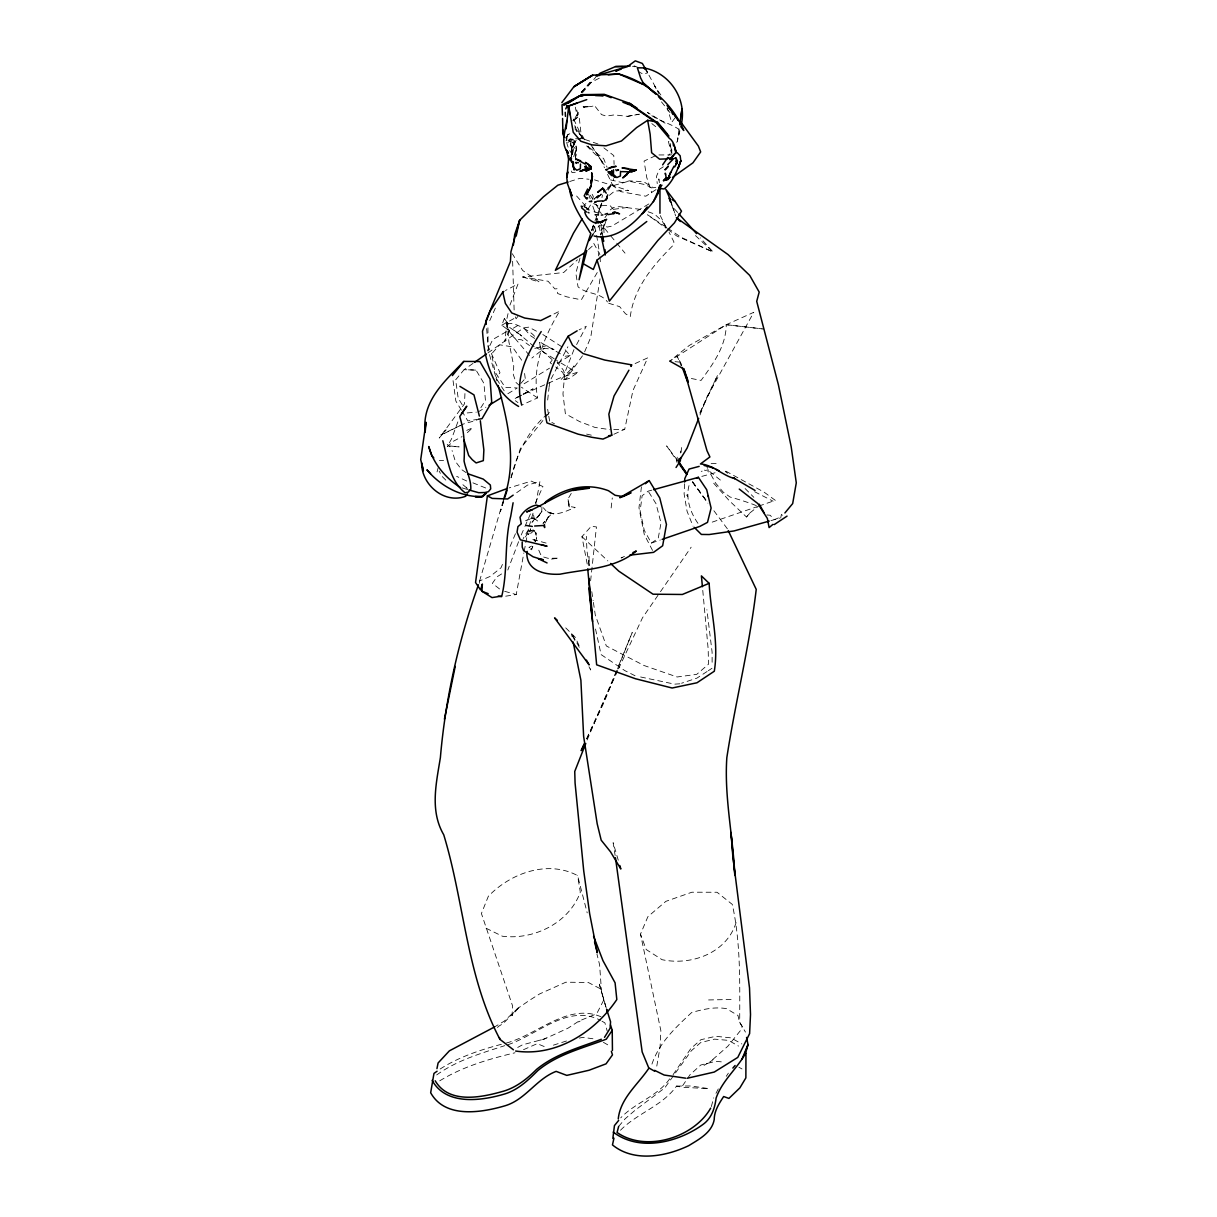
<?xml version="1.0" encoding="UTF-8"?>
<svg xmlns="http://www.w3.org/2000/svg" width="1217" height="1217" viewBox="0 0 1217 1217"><rect width="100%" height="100%" fill="white"/><g stroke="black" fill="none" stroke-linecap="round" stroke-linejoin="round"><path stroke-width="0.75" stroke-dasharray="5 3.75" d="M588.922 565.662L588.998 556.625L589.195 565.357L586.929 550.753L586.381 536.362M541.93 507.017L541.687 512.692L531.981 522.276L535.115 518.168L534.446 519.811L533.426 514.106M575.413 159.625L576.432 148.444L575.398 141.309L571.99 139.103L569.389 139.103L569.617 140.868L569.389 139.103L571.169 139.134L569.237 138.525L570.743 142.237L572.355 156.141M569.024 140.853L569.039 139.544L569.678 141.202L567.046 140.214L566.787 137.323L567.807 134.935L570.667 133.185L569.617 133.109C558.42 139.027 581.27 171.065 568.826 140.411L571.99 139.103L575.398 141.309L573.055 141.978L573.739 145.523L574.774 141.857L573.359 143.56M571.564 159.473L571.731 148.368L576.219 140.214M712.128 662.261L712.097 652.069L706.894 609.671M571.169 156.491L571.731 148.368L571.655 152.536L571.321 150.041L572.72 152.962L574.683 144.382L569.526 140.198M487.926 327.799L488.108 346.206L499.989 372.721L496.095 378.107L496.886 380.906M575.322 160.005L576.432 148.444L575.063 143.287M464.94 393.578L464.514 403.831L439.231 438.044L446.091 429.814L440.873 434.895L461.836 424.809M684.562 483.742L684.106 493.965L687.057 511.246L693.021 526.17M577.999 139.575L582.624 138.19L574.743 125.686M479.407 583.278L479.757 580.874L490.101 576.447L500.978 567.822L503.169 562.71M598.368 255.905L598.612 252.223L592.527 241.133M530.323 530.551L530.445 528.802L529.562 534.385L536.317 528.71M575.382 152.779L576.432 148.444L575.382 152.779L576.189 154.955M532.331 547.422L532.787 546.357L531.662 549.765L529.38 549.004L529.562 547.148L531.51 546.114M681.079 452.511L681.52 447.476L680.318 453.013M590.61 580.813L596.436 526.915L591.234 526.292L581.954 536.651L587.431 565.205M581.878 91.823L589.743 83.045L600.818 77.416M656.009 189.624L645.847 196.196L621.248 191.738L612.896 185.745L613.596 178.625M547.68 400.013L548.989 388.025M611.147 507.961L612.288 497.951M529.486 355.425L507.185 329.229L501.784 325.198L504.37 318.489L506.804 324.27L504.842 341.429L509.238 330.05L492.733 339.528L487.317 350.952M676.667 462.156L677.276 456.847M641.42 486.846L638.971 507.824L644.325 534.689L652.708 550.753M534.141 346.739L519.994 334.569L507.459 325.913C506.972 317.241 534.491 333.093 534.902 337.185M600.027 278.83L590.717 337.413L583.582 354.33M679.086 128.941L677.321 141.111L675.831 144.336M549.065 387.325L549.993 380.967L567.883 346.769M535.206 519.583L532.605 517.894L527.052 519.948M505.694 596.178L516.236 594.565L523.858 552.959M524.208 551.179L528.574 528.117M613.824 434.286L624.717 429.282L632.962 390.49L647.703 357.874L635.122 363.548M780.721 517.94L781.42 514.35L782.668 515.643M601.959 197.626L602.415 195.42L601.441 194.081C597.79 193.914 588.861 204.973 598.521 195.268L594.626 199.329M697.95 523.31C689.872 511.901 684.806 496.475 689.887 482.769M525.242 378.426L524.268 371.215M508.037 313.606L506.896 318.687L508.889 341.703L513.741 366.119L513.315 374.577L515.993 382.473L520.039 386.002M509.938 305.117L518.016 284.002L505.451 290.498M507.459 325.913L507.732 324.787M679.816 130.63L677.321 141.111L679.801 131.056M503.214 500.704L479.011 582.973M711.352 1106.572L713.649 1097.886M437.055 471.907L438.181 467.693M580.007 258.019L575.824 273.171L578.045 286.816C586.777 294.59 600.407 291.989 607.481 301.953M591.858 230.682L593.379 225.221L592.436 227.777M584.373 206.875L589.637 209.43L585.925 207.681M606.355 219.349L603.784 228.081L604.073 233.466M529.091 526.383L533.244 512.494M535.83 503.808L539.922 481.536L527.524 485.096L514.608 494.132M457.851 421.873L451.613 438.759L447.339 446.593L453.561 441.147L462.08 436.614M510.988 477.87C516.875 453.865 527.889 430.62 547.057 414.419M511.186 477.429L520.313 448.677L545.064 417.842M591.705 230.424L593.379 225.221M593.105 230.956L594.824 225.632M595.402 223.852L601.715 204.304M591.994 229.8L593.729 224.46M604.104 224.476L600.498 234.881L605.001 223.517M599.281 209.674L601.198 203.863M535.328 541.824L536.56 538.538L536.438 533.639L533.122 529.821L527.539 531.084L523.204 538.553M518.579 541.687L507.808 570.028M600.209 207.255L601.837 202.996M594.915 221.114L597.319 214.816M597.912 213.249L601.594 203.635M700.034 414.936L706.818 397.503L717.589 375.262L700.003 413.187M587.157 739.966L616.715 670.339M573.968 349.598L564.81 372.691L562.969 393.943L565.373 413.719L579.87 421.721L594.976 427.426L610.097 429.677M756.32 505.618C747.694 502.18 738.795 499.457 730.002 496.992L723.233 492.109L715.626 483.103L710.576 473.945L707.944 471.542L708.34 469.792L701.235 471.359M616.852 670.689L604.225 701.996L586.761 738.902M617.551 668.954L632.262 632.429L617.415 668.62M515.46 533.731L509.467 547.954M656.8 1066.092L660.07 1047L660.877 1030.708L640.492 934.139L647.885 916.69L665.882 901.341L691.925 892.213L717.056 892.259L732.299 904.414C740.818 943.023 739.753 982.986 739.708 1022.234L745.458 1032.107M521.226 534.978L524.192 528.208M524.923 526.52L530.855 512.966M495.349 308.144L488.595 323.159M699.805 413.095L706.818 397.503L753.764 312.313L726.275 324.696L689.324 345.415L669.776 361.114L726.275 324.696L762.146 328.849M586.594 738.719L617.719 670.567M535.389 503.077L542.949 486.587L531.327 481.111L509.132 487.895M517.712 1047.441L522.382 1044.871L544.486 1038.968L567.959 1028.213L579.064 1021.017L593.896 1014.932L597.38 1012.438L603.815 999.933L600.726 988.965L588.237 982.454L565.829 982.21L539.663 993.909L529.304 1000.435L517.636 1008.482L503.366 1023.421L498.453 1026.418L497.312 1027.756L497.859 1028.821L497.723 1027.3M618.525 668.863L642.5 617.78L659.416 593.227M651.947 1064.099C659.127 1042.741 675.907 1027.148 691.804 1012.422C703.304 1009.334 714.516 1006.596 726.473 1008.65L737.974 1015.495L739.571 1022.28L742.187 1026.509L741.549 1029.202L727.827 1046.255L709.876 1062.045L713.071 1059.672M545.17 523.097L548.7 515.825L545.292 522.945M736.102 922.562C726.64 953.048 691.423 965.872 662.078 959.696L646.242 949.564L640.492 934.139M715.992 1093.338L719.901 1085.762M566.97 139.194L566.088 140.898L568.415 134.296M576.599 344.594L586.275 326.262L579.094 329.868M592.831 198.995L593.303 196.454L591.447 192.925M572.34 147.546L576.599 140.122M571.245 493.417L567.822 499.289L569.434 508.402L567.913 498.985L569.632 506.47L575.185 507.443C566.392 510.851 556.99 516.404 547.361 512.372L543.375 507.793M579.9 134.478L579.049 133.125M608.257 190.095L612.045 183.737L606.629 188.878M587.872 209.339L590.762 204.562M597.243 272.532L581.33 299.838L566.757 296.842L557.584 293.48L557.249 288.703L554.876 288.931L548.106 281.249L522.702 276.989L563.669 272.517L577.482 259.769M480.852 407.68L485.446 400.484L483.955 383.431L476.03 370.074L464.073 369.679L455.63 379.856L458.2 398.248L462.719 405.596M531.753 548.532L530.201 549.232M573.755 156.75L575.945 149.235L572.933 146.223L571.169 146.086L570.803 142.845L570.256 145.173L572.036 146.466L571.169 146.086L572.37 154.787M726.26 1076.3L728.375 1073.151M620.487 1130.243C637.373 1113.083 662.276 1106.07 676.546 1086.081L681.596 1087.237L690.1 1074.641L700.809 1064.997L715.915 1061.3L724.343 1062.167M604.986 217.615L608.12 213.005M673.077 1074.687L690.86 1048.491L700.886 1039.714L715.763 1036.291L730.93 1037.842L741.853 1043.958M660.481 591.69L691.15 547.194M592.938 234.333L599.509 225.221M531.236 530.871L532.514 530.764L529.501 530.992L525.364 536.94M517.833 316.435L516.099 318.793L515.171 316.344M675.146 117.714L671.693 122.354L667.251 107.781M582.471 355.805L565.57 379.506L560.581 380.023L574.059 365.952L567.107 375.642L565.084 374.866L563.334 370.105L557.051 362.027M713.71 483.24L729.302 500.719L746.493 516.997L749.307 513.391L758.191 506.378M582.335 92.827L595.919 76.99M518.32 1008.026L512.022 1015.693L512.6 1005.987L481.415 913.511L488.336 896.305C510.547 873.167 547.68 859.582 577.588 875.601L587.202 912.872M544.638 521.606L543.01 523.416L551.62 513.741M546.235 416.366L549.765 411.954M669.669 1078.855C657.408 1096.441 635.304 1102.572 620.731 1117.845M506.804 324.27L506.622 322.566L508.174 323.585M618.662 1126.41L625.203 1118.727L635.274 1110.117L664.756 1087.922L691.347 1050.758L700.749 1042.528L714.516 1039.135L728.481 1040.383L738.506 1046.072M746.493 516.997L749.52 513.513M520.785 383.492L525.333 378.335M534.795 348.366L546.661 345.719L554.07 349.538L544.41 348.29L531.905 358.026M581.254 92.492L591.736 80.839L581.27 92.203M663.311 166.79L659.386 169.391L656.511 176.313L657.241 183.645M671.875 154.011L671.708 149.737L671.875 150.999M668.665 155.244L670.126 153.768M583.719 205.597L585.909 203.467M597.151 197.854L605.275 190.156M518.077 1008.072L504.188 1021.169L494.528 1026.965M588.526 249.576L594.048 244.48M467.358 432.643L472.683 427.745L466.035 430.696L466.932 430.559M529.562 547.148L528.954 547.696L529.775 547.559M597.091 198.249L605.138 191.145M606.492 189.958L610.508 186.414L628.839 181.15L645.801 184.786L655.081 189.715M609.428 195.329L614.691 190.993L628.748 190.597L594.489 179.857M543.086 1039.531L546.311 1037.949M610.219 209.933L613.414 207.529L619.316 206.647L641.77 209.567M651.78 490.162L648.174 491.151L642.135 495.699L640.127 510.912L644.265 530.308L651.369 543.071L660.344 539.983M572.781 120.62L578.805 116.284L573.45 120.879L578.699 111.462L577.117 116.132L575.322 107.157M440.158 1069.013C459.676 1056.447 482.358 1049.206 504.736 1043.425M473.017 363.396L464.073 369.679L476.03 370.12M487.926 352.945L523.706 327.845L528.787 327.145L536.575 331.237M439.733 1080.833C462.627 1066.685 488.96 1059.018 514.989 1052.781M651.369 543.071L658.199 538.386L660.998 523.021L656.054 503.762L648.174 491.151M436.69 1074.946C456.877 1060.311 481.339 1053.253 504.796 1045.646M708.324 670.689L711.975 668.285M707.107 671.495L696.915 678.128L681.581 683.224M501.602 573.937L496.932 576.873L492.383 583.323L501.313 590.351M704.08 1065.362L707.336 1063.415L706.575 1063.825M542.873 349.233L544.41 348.29M478.083 412L485.918 407.193M507.839 393.745L517.24 387.98L505.192 387.31L495.106 372.128L491.562 353.98L499.578 344.776L512.372 346.875L522.489 361.373M524.101 383.781L549.491 368.203M557.416 363.351L570.119 355.562L564.658 349.203M578.607 1021.976L580.113 1021.109M648.844 203.954L611.71 226.149L606.979 227.107L605.336 224.278M527.037 533.837L526.626 534.309M501.784 325.198L516.236 317.318M517.621 325.624L512.205 328.864L521.348 335.618M525.531 520.77L533.32 517.757L538.523 521.652M521.195 395.449L515.171 398.446L521.682 394.962M523.31 394.095L533.076 388.862L519.872 396.088M553.963 313.986L559.698 311.111C543.786 337.2 531.905 366.849 537.579 397.898L521.713 405.063M515.171 398.446L518.305 396.879M524.208 393.958L560.124 377.924L578.653 371.854L569.647 378.259L565.57 379.506L562.726 372.341L555.728 366.986M444.235 433.495L463.434 424.018L476.973 420.124M541.413 1039.835L539.481 1040.261M655.507 155.73L644.082 161.07L646.714 177.378L651.734 192.788M624.458 556.412L621.081 557.949L624.549 556.838M778.454 517.91L774.408 519.644L770.102 515.232L766.832 514.958M508.767 329.777L507.185 329.229L508.767 329.777L513.65 337.261L516.936 339.315L521.758 339.847L529.532 345.567M523.523 1049.693L537.245 1043.654L545.064 1046.894M507.991 1044.688C537.61 1034.83 568.065 1003.31 600.544 1020.363M758.784 506.12L775.29 500.339L764.17 492.2L724.161 470.264M647.535 72.807L646.927 71.514L647.535 72.807L643.443 74.343L638.788 71.788M575.261 172.266L572.02 172.677L570.514 168.387M553.385 1045.16L568.75 1040.261M712.234 522.123L756.989 506.728M687.407 494.847L686.647 495.106L687.833 496.566M506.47 1042.999C538.142 1034.572 568.917 1001.195 603.145 1017.747M569.739 181.5L579.916 178.321L589.013 179.279M770.954 520.617L779.823 518.123M701.829 476.395L715.566 472.622M587.628 106.685L583.126 106.7M579.353 1038.086L582.882 1037.356L595.204 1039.075M639.67 114.185L627.455 116.36L614.387 114.885L606.294 116.102L601.517 114.611L595.083 106.32L589.393 106.457M627.455 116.36L638.332 114.2M534.187 518.518L532.148 518.138M569.48 139.559L572.036 139.286L569.48 139.559L569.617 140.868M478.494 419.226L467.845 420.899L462.293 411.711M570.119 355.562L565.068 356.262L561.935 354.634M613.703 209.309L628.565 207.316M551.499 559.09L558.725 558.147L547.985 558.284L543.101 556.869L540.607 554.465L537.549 547.27M583.734 107.279L592.907 106.122M467.222 412.928L476.273 412.152M679.862 683.787L674.644 684.152L637.48 676.317M439.367 460.65L443.597 460.361M613.748 429.586L624.717 429.282M708.598 999.948L733.897 999.446M711.139 463.662L716.722 463.586M676.546 1086.081L690.815 1085.975L708.887 1088.652L681.596 1087.237M658.929 154.955L671.495 154.909M580.6 138.768L574.926 138.738L567.715 142.526L565.662 137.156M454.413 446.563L459.113 446.867L447.719 445.772L450.107 446.776L445.726 443.155M675.055 361.662L680.349 362.194L681.642 365.709M632.536 66.479L635.061 66.752M763.896 329.092L726.275 324.696C725.925 346.373 713.268 363.624 701.068 380.419L688.67 377.985M610.462 179.873L622.298 182.626L629.402 180.846L643.671 181.729L653.407 187.768L655.826 187.312M546.098 543.071L531.738 539.161L535.632 541.535L534.278 539.359M608.713 303.246L619.666 306.654L625.508 313.788L630.284 316.572C634.011 287.775 653.027 265.473 672.834 245.606L673.959 242.016L669.046 232.219M586.624 434.104L591.31 435.169M583.293 106.883L584.266 107.4M504.629 591.295L516.236 594.565M472.911 482.845L485.902 488.078M522.702 276.989L539.177 281.964L522.671 270.463L512.296 253.729M466.72 481.004L456.649 476.364M461.867 487.819L467.191 489.432M552.092 360.323L550.114 362.696L554.328 365.921M585.97 209.065L588.998 210.069M597.973 143.971L582.913 138.784L574.789 126.964M648.144 211.788L654.503 214.025L662.291 221.266L666.475 228.035M665.06 123.176L647.398 112.39C656.724 120.407 669.031 122.704 678.797 129.23M597.638 212.914L594.033 211.636L597.106 212.777M634.087 65.84L637.936 67.407M520.404 334.842L521.834 336.151M704.4 470.081L705.282 470.477M554.191 358.787L536.743 347.712M486.07 928.221L502.378 936.223C534.02 940.148 569.069 922.973 580.326 892.183L577.588 875.601M580.981 137.338L582.182 137.947M635.061 675.754L624.777 670.582L601.107 654.594L594.748 625.508M551.849 422.451L554.496 423.79M754.631 491.729L773.099 501.191M542.812 334.508L562.087 346.951M560.383 353.812L540.531 342.357M593.592 203.558L598.003 205.932L609.732 205.232L613.307 209.233M738.886 1067.218L742.005 1068.967M601.989 1021.2L604.895 1022.873L607.222 1031.103M572.842 370.105L556.58 360.399M603.389 1042.3L609.626 1045.935M537.579 397.898L521.393 387.189M566.787 137.323L567.198 136.532M666.11 227.168L647.566 214.785L666.018 228.188M667.661 228.203L681.581 237.498L712.995 251.98L700.353 237.863M534.643 338.417L530.232 335.481L523.706 327.845M466.172 472.652L461.532 469.534L455.341 461.365L452.07 450.564M745.108 488.549L753.84 497.327M462.901 484.716L467.358 488.489M515.369 400.712L517.955 402.584M667.555 229.298L676.774 236.007L712.995 251.98L695.348 235.474M587.994 209.735L587.126 208.426M725.256 471.481L727.614 473.246M603.86 147.85L613.794 155.593L614.083 164.432M651.81 123.586L655.978 126.872M720.373 480.076L708.826 470.781L706.879 466.811M589.104 147.363L603.662 158.621L607.1 167.307M552.062 359.547L540.744 349.72L539.572 342.327L540.5 349.538M565.722 627.881L575.124 637.16L580.57 648.646M581.954 536.651L607.846 560.915M445.818 480.122L441.908 476.243L439.139 471.04M576.599 196.013L589.195 210.009M677.61 212.458L672.56 206.814L670.537 201.581L675.694 215.926M586.655 145.934L600.635 159.518L604.332 165.04L592.496 147.257M574.911 128.835L577.132 131.527L575.139 129.108M599.068 221.783L609.687 234.607M610.858 236.037L615.589 241.742M616.76 243.172L625.021 253.151M661.47 101.878L670.628 113.409M692.503 482.008L707.153 501.678M713.907 510.76L727.431 528.908M692.351 481.993L707.914 503.138M677.489 460.437L666.627 445.894L677.002 460.878M692.716 481.78L706.864 501.587M660.861 95.017L654.624 86.072L658.884 93.329L646.912 71.468M504.37 318.489L507.808 323.494M590.519 144.306L600.635 159.518L604.499 167.763M504.173 390.824L496.095 378.107M590.245 195.176L595.128 202.843M596.102 204.365L601.32 213.751M582.532 138.16L583.354 139.042M461.365 410.175L455.827 400.971L452.861 379.217M666.429 227.853L659.462 213.994M584.692 139.803L580.981 133.185L579.398 118.794L575.793 106.868M579.307 647.292L571.29 632.87L572.02 636.521M572.522 636.08L575.976 642.546M588.982 666.749L590.717 669.974L589.15 666.703M681.763 364.933L677.169 356.079L681.185 365.861M582.563 138.099L582.913 138.784L573.557 118.855M573.648 143.256L574.105 144.199M607.572 174.35L612.896 185.745M671.556 149.889L668.939 141.522M466.507 487.211L467.602 489.69M588.526 194.035L590.351 199.238M592.785 206.175L596.421 216.565M670.4 199.71L675.146 214.116M606.233 1007.95L603.221 997.834L605.762 1006.444M573.405 119.19L573.968 121.152M618.266 860.221L613.14 842.696L615.178 855.84M605.731 1006.2L598.916 982.56L601.594 992.57L599.601 964.777L596.923 953.976M495.593 376.312L488.534 351.226L486.572 327.997M668.407 141.537L671.267 152.505M594.733 226.727L596.254 233.679M596.634 235.429L599.844 254.916M597.41 218.543L598.597 224.004M598.977 225.83L600.939 234.942M584.251 206.069L584.495 207.179M507.063 323.95L508.021 328.879M548.745 416.168L549.734 421.417M602.415 234.288L600.939 225.343L602.172 234.607M547.665 409.308L548.471 414.449M591.781 591.645L593.135 600.62M593.394 602.415L595.28 614.996L606.325 645.953L643.991 665.486L677.124 676.987L696.717 674.355L708.507 664.223L708.172 649.102L702.589 588.496M659.401 182.596L658.838 178.914L659.158 182.291M670.263 143.545L670.719 146.679M536.134 535.45L535.723 532.544L536.56 538.538M599.981 256.741L600.392 262.233M512.631 261.259L514.243 313.88M571.899 148.915L572.72 152.962L571.899 148.915M596.771 218.391L596.269 219.227L596.771 218.391M503.701 500.932L500.339 511.581L503.762 500.796M541.884 511.246L537.184 517.94L541.884 511.246M529.015 533.746L528.087 534.385L529.015 533.746M553.765 513.893L546.327 511.459L553.765 513.893M588.039 146.146L588.663 146.907L588.039 146.146"/><path stroke-width="1.5" d="M685.643 1078.186L664.163 1075.037L654.609 1070.351M659.949 213.279L659.949 186.292M573.207 164.538L573.237 161.998C572.02 163.626 576.204 177.53 572.933 164.417M660.299 188.087L660.375 184.832L660.74 188.635L664.117 188.939C672.742 182.215 677.063 170.897 680.805 160.75L680.151 155.776L677.093 152.581M684.639 482.038L684.791 478.631L689.05 469.077L699.167 466.385M681.185 124.925C687.377 99.231 669.746 72.488 643.823 67.909L637.373 67.787L640.629 77.949L643.184 82.908L655.857 94.211M566.103 128.865L568.704 106.001L586.761 99.627M612.851 1138.488L614.448 1125.588L618.647 1120.431M513.102 502.758L510.729 516.267C504.081 542.493 508.082 569.678 501.8 596.087L492.003 597.593L481.917 591.249L482.373 584.023L480.548 589.971L475.543 582.517L487.393 495.867L507.428 488.413M679.679 124.682L681.992 108.967L680.927 116.345M680.622 457.546L680.318 460.893L676.043 467.48M478.433 584.784C458.596 640.507 445.407 698.604 440.387 757.552C436.264 783.307 429.707 810.705 443.733 834.771C464.316 902.375 466.491 976.064 499.974 1039.364L513.422 1049.784M437.07 1071.219L433.967 1073.424L430.666 1092.744C445.103 1118.834 481.582 1112.703 505.405 1105.675C525.774 1099.392 536.362 1078.931 556.139 1071.371L566.787 1075.387L589.058 1070.245L606.051 1063.841L612.486 1054.88L611.345 1051.305M565.236 112.314L565.464 116.345M513.391 244.997L514.7 234.516L519.659 220.262L543.36 196.895L557.858 185.197L568.035 182.033M570.438 158.529L570.94 160.857L570.484 158.21L571.549 158.286M618.266 1118.925C620.274 1098.358 637.982 1084.469 648.859 1068.252M567.746 172.023L566.985 177.317L568.871 155.806M631.167 365.176L630.969 366.439L631.836 364.902L604.758 360.049L583.08 353.584L572.522 345.278L568.172 336.242L577.162 330.826M527.22 551.377L526.809 553.978C527.493 571.625 545.84 574.956 560.018 574.196C585.757 569.039 615.543 568.795 636.278 551.012L632.901 552.564M586.792 250.504L579.094 279.712L584.449 252.908L590.838 233.345M591.188 183.569L592.42 176.282L590.99 186.186L588.83 190.658L590.99 186.186L590.062 187.296M550.586 315.69L540.667 320.573L524.694 318.033L511.748 312.936L505.374 303.444L502.788 292.05L503.823 291.441M567.639 172.069L566.711 177.408L567.609 184.117L572.036 195.967L569.526 188.878C571.899 205.673 582.076 218.68 590.199 232.812M676.758 163.474L675.952 164.052L677.397 160.887L675.998 157.951L673.944 158.484M566.803 120.468C565.509 130.827 559.972 143.986 568.248 152.886L566.361 150.056L568.963 160.157M436.949 1068.632L438.09 1062.989L449.377 1050.849L494.528 1026.965M444.403 719.201L455.219 666.429M679.132 458.566L678.325 462.262L687.118 448.054L698.664 418.42M516.175 236.113L519.659 220.262L510.942 251.736L510.425 261.549L485.963 320.725L486.268 324.361M613.946 1138.184L612.47 1144.908C633.814 1162.463 665.593 1156.713 688.807 1145.608C699.06 1139.264 711.869 1132.616 714.212 1119.61C714.242 1110.938 719.064 1103.53 723.659 1096.532L728.937 1098.419L739.875 1087.876L745.869 1077.882L745.96 1052.629C737.289 1068.602 722.244 1080.407 716.113 1098.069C714.805 1108.398 711.565 1118.453 702.65 1124.691C677.732 1142.641 639.381 1151.997 613.216 1132.084M666.308 177.925L663.493 180.633L667.981 179.431L669.837 177.15L666.003 179.949L667.89 179.082L670.658 172.434L667.814 179.021L663.493 180.633L666.308 177.925L665.273 173.21L665.593 174.381M607.663 194.857L606.279 199.588L602.887 201.368M594.763 202.448L596.178 201.961L594.9 201.87M659.629 185.638C658.534 197.2 650.365 206.099 642.348 213.736L647.246 207.012C636.08 222.939 614.935 241.164 594.109 236.007M618.662 1126.41L617.065 1132.495C646.06 1152.742 694.025 1137.499 710.682 1108.109M503.686 498.894C517.423 461.882 507.869 422.223 498.103 385.515M674.796 153.57L669.898 159.701L675.846 152.581L674.918 147.516L675.846 152.581M573.481 162.53L573.344 167.185L576.782 170.289L580.342 168.737L580.479 164.082M613.535 169.787L613.398 174.442L616.821 177.545L620.396 175.993L620.533 171.338M589.287 201.535L591.234 201.201M667.981 179.431L668.833 176.541M746.219 1050.91L748.014 1044.551L746.553 1037.447M659.431 188.285L653.407 201.703M660.512 184.862L657.667 193.975L659.644 187.342L657.804 190.476M504.812 497.388L507.063 490.284M588.906 168.707L589.545 169.193C575.504 171.201 590.488 167.824 590.062 168.509L587.826 168.57L584.662 166.531L588.617 168.95L579.855 171.278L584.099 169.954M744.956 1053.45L748.014 1044.551L741.883 1059.444M607.922 171.78L612.06 175.735L608.667 171.871C610.128 174.305 615.665 176.891 610.462 172.221C607.131 169.254 619.849 182.641 612.805 175.157M587.674 192.362L586.716 194.918L588.632 190.552M585.773 743.465L574.743 771.441L575.078 783.079L583.719 870.794L589.652 913.693L597.273 952.698L594.52 941.836M646.79 221.509L597.06 260.088L593.303 269.474L582.73 263.435M667.403 158.666L667.905 157.465L666.703 158.788L670.384 157.936M570.514 159.777L571.579 160.157M675.861 161.557L676.424 160.279L676.941 163.2L677.397 160.887L675.952 164.052M544.973 503.23L545.657 501.754C564.049 488.2 586.107 482.267 608.485 490.725L615.148 495.304L623.058 496.566L631.045 492.748L619.742 497.707L649.193 480.609L659.751 497.92L666.46 524.451L662.657 545.764L653.544 552.366L629.767 555.18M670.582 172.799L673.975 166.212M565.722 108.921L567.274 105.742L569.282 110.184L568.902 107.4M628.93 370.196L614.007 396.057L608.85 414.16L611.801 435.184L602.993 439.078L591.538 437.238L578.09 434.15L546.965 422.907C539.572 392.011 552.092 362.103 568.172 336.242M541.2 331.587C527.417 353.584 514.167 378.228 521.713 405.063M589.241 240.586L592.938 234.333M582.091 218.893L573.435 233.223L555.363 270.311L584.449 252.908M674.659 166.912L676.667 163.61M604.514 1037.34L610.097 1028.289L610.569 1021.793L606.781 1009.684M617.597 169.604L618.616 170.045L616.41 170.623L615.817 169.65M502.788 292.05L490.101 311.05L482.51 331.161C484.26 359.73 492.17 390.976 518.594 406.432M587.644 188.97L584.221 195.846L586.929 199.132M610.508 1024.973L612.227 1030.343L606.294 1039.151C582.852 1048.233 557.751 1054.074 537.914 1070.519C528.406 1079.951 518.625 1089.428 505.587 1093.703C482.023 1100.853 446.274 1106.07 432.126 1080.346M662.657 164.843L666.368 159.427M461.532 413.704L466.78 406.204L459.737 416.579C464.346 431.335 464.848 445.726 464.057 460.969C465.928 470.523 471.207 479.209 470.812 489.173L468.302 492.109L465.153 492.809C449.271 480.639 447.81 458.596 442.805 440.752M667.814 164.614L673.214 159.077M629.524 171.171L626.694 174.077L630.36 170.699L622.708 177.91L627.348 174.411M580.935 170.76L585.134 169.65L586.822 167.414L585.97 165.695M467.48 493.859L465.639 496.277C444.418 504.31 421.401 484.853 421.66 462.916L423.379 470.766L420.717 459.63L426.026 422.314L425.144 432.233C421.66 401.093 444.342 381.666 463.86 361.403L479.894 361.54L490.071 379.095L491.698 402.112L482.038 418.663L478.494 419.226M561.843 102.608L573.907 86.711L590.61 76.184L592.725 75.15L618.814 73.994C647.794 82.224 672.043 102.669 683.771 130.508L680.79 126.629M452.374 375.581L463.86 361.403M784.889 512.966L792.678 503.579L796.283 482.845L791.187 446.761L778.378 384.694L756.715 301.344L759.195 292.08L749.733 275.422L728.07 254.596L676.348 217.706M587.492 167.733L585.134 169.65M613.52 212.701L613.916 213.614L607.952 214.603M732.862 1068.054L735.098 1065.499M708.081 495.623L708.37 496.795M755.072 490.481L734.688 478.555C723.02 475.847 713.086 464.833 700.475 463.951L709.907 456.938L706.971 450.67L683.893 369.025L669.776 361.114M667.89 179.082L669.837 177.15M666.627 179.492L668.148 178.062M597.319 75.713L600.103 73.157L615.559 66.57L630.193 65.992M772.978 524.36L769.098 527.6L767.349 518.396L757.795 503.534L739.251 489.067M521.332 523.797L517.925 526.611L517.042 532.179L520.359 539.816L547.057 546.22L540.941 544.607M621.491 171.612L629.706 171.81L635.533 170.197L631.501 171.825L636.232 170.121L622.039 167.961L628.413 168.661M602.674 188.3L604.317 189.882L602.674 188.3L597.79 192.271L602.674 188.3L606.249 193.168M645.314 483.727L649.193 480.609M591.066 201.779L591.842 201.17M610.63 172.388L608.667 171.871M658.945 187.448L661.957 185.212M485.081 494.193L481.826 496.551C460.68 497.281 440.326 485.857 426.924 469.838L430.605 473.672M672.514 177.393L692.929 162.85L700.673 151.912L698.391 146.101L680.851 122.111M474.508 362.362L486.435 353.995M513.178 495.136L507.672 498.985L492.185 498.392L487.393 495.867M610.462 172.221L609.306 172.403M774.21 524.603L787.049 516.114M675.648 152.216L676.226 152.703C675.146 148.033 673.716 140.883 669.304 138.297L655.324 121.7L647.642 120.3L636.689 127.526L621.431 141.005L606.066 145.812L592.025 144.899L580.813 141.233L573.222 132.257L568.704 106.001L566.559 105.62M584.023 170.167L587.066 168.235L590.58 169.239M568.43 103.019L581.802 94.667L604.24 94.333L629.691 103.354L637.084 108.176M665.623 180.086L666.399 179.614M489.051 405.276L501.571 397.594M563.851 105.347L578.775 96.31L582.791 96.037L581.802 94.667L580.174 95.671M534.659 526.018L544.014 525.455L544.638 527.57L544.455 524.542M622.921 102.258L627.957 104.221L629.691 103.354L632.46 105.149M633.92 170.989L635.533 170.197M696.58 478.22L698.391 477.338L706.697 489.706L711.108 508.052L707.503 522.367L699.881 526.383L662.154 539.359M633.175 171.141L634.148 170.684L632.201 171.141M591.203 168.737L586.062 171.019L591.203 168.737L590.062 168.509M604.971 214.283L607.435 213.462M587.735 568.871L596.649 664.801L635.396 678.721L672.119 688.016L696.961 682.783L714.318 671.221C718.973 641.8 710.758 612.653 709.146 583.339L682.341 594.474L653.042 594.2L618.753 571.123L610.569 563.471M618.084 70.145L615.711 71.088L621.126 69.141M601.32 1039.257C579.003 1047.715 555.439 1053.892 536.575 1069.378C527.372 1078.581 517.164 1086.811 504.568 1090.873C482.601 1097.247 449.24 1104.762 435.199 1080.772M577.254 102.989L568.704 106.001L569.799 114.626M769.22 521.104L734.11 530.931L709.176 534.537L701.388 534.446L694.222 527.357M600.605 221.89L606.69 219.395L600.513 222.224L595.113 222.924C590.184 221.19 586.001 217.28 584.769 212.108M629.706 171.81L632.718 170.973M529.319 510.592L532.118 509.817L526.611 511.916C547.635 503.96 565.54 487.059 589.393 488.245L572.948 490.481M653.59 489.66L698.391 477.338M596.847 201.292L602.232 200.896M687.164 1078.277L714.273 1072.055L737.776 1057.406L749.611 1033.613L750.509 1014.552L749.52 987.991L732.877 856.89L730.976 832.428L734.855 875.464C733.045 836.125 724.13 796.831 726.838 757.613C735.479 701.327 749.596 646.014 756.229 589.378L728.238 530.597M608.546 435.777L611.801 435.184M602.902 214.907L601.274 215.09M599.083 222.087L596.056 222.452L602.613 222.042L597.03 222.346M599.357 75.5L595.813 75.773L627.181 66.783L635.304 60.85L642.348 63.436L646.486 70.677M608.196 74.815L618.814 73.994L642.972 84.308M580.905 96.204L578.775 96.31L562.026 104.845L562.482 115.022M595.387 95.504L604.453 95.063L611.162 97.679M666.49 158.879L659.568 159.168L651.627 152.734L650.137 134.235L647.642 120.3M634.559 170.152L636.232 170.121M578.516 162.743L576.295 162.469L576.371 163.367L575.793 162.439M615.559 66.57L622.648 66.631M598.46 214.831L595.113 214.755M515.643 1051.047C556.245 1056.934 594.763 1032.29 616.821 999.537L615.087 982.819L602.978 960.7L593.561 936.269M586.001 197.808L587.72 197.884M581.802 94.667L603.282 95.641L584.951 94.789M615.209 212.458L619.559 213.827L614.068 211.804M543.071 559.881L533.137 556.808L523.569 550.586L522.215 547.057L522.199 541.915M532.331 526.444L525.805 525.379M498.149 596.087L501.571 596.68M542.858 559.577L538.249 558.709L547.072 562.939M682.296 367.473L685.871 377.285L687.073 377.513M581.117 206.175L582.791 206.586M468.971 489.964L478.722 492.702L484.838 492.52L488.413 491.683L490.71 488.884L490.36 485.035L483.21 479.087L467.708 473.702M712.128 467.404L713.694 468.058L704.111 465.426M627.957 104.221L633.175 106.168L656.191 121.913L667.159 133.992M580.692 160.781L576.052 159.062L585.24 164.067M540.591 506.515L536.317 505.085C529.304 506.576 523.493 511.079 520.009 517.271L521.089 522.945M630.786 105.24L655.248 121.913M481.917 591.249L488.184 593.668M715.961 469.199L719.125 470.781M733.182 477.809L734.688 478.555M572.964 162.819L571.579 162.12L571.305 159.853M588.039 212.351L589.043 212.869M654.609 1071.188L648.737 1067.887L642.165 1051.929L615.467 857.711M459.904 386.367L473.976 394.886L479.361 416.062M672.043 199.603L675.131 201.49L681.49 211.15L674.461 222.848L657.758 240.586L609.382 301.086L597.06 260.088M460.087 487.287C445.681 478.175 433.146 463.418 428.749 446.533L431.837 455.888L433.784 457.866M586.488 212.017L581.543 207.742M672.879 156.552L673.199 155.73M588.693 164.614L585.453 162.409L591.097 166.531M608.743 172.525L609.534 173.073C611.877 174.776 612.075 167.429 611.847 171.947L612.562 174.609L615.026 176.937M643.184 82.908L653.529 92.157M557.371 620.381L554.587 617.886L589.119 664.893L586.442 660.101M612.729 212.534L613.916 213.614M677.702 218.984L680.409 221.524M709.146 583.339L701.403 575.884L702.422 586.7M733.653 477.87L734.414 478.57M678.873 213.873L696.565 233.634M643.823 67.909L644.995 69.217M658.458 96.569L660.877 99.307M657.286 121.822L668.939 136.061M675.131 201.49L665.821 189.35L670.4 199.71M667.266 105.56L670.613 109.971M672.849 112.922L678.614 120.666L675.222 116.163M667.312 105.636L672.955 113.151M680.12 465.366L686.875 474.447L679.177 462.536M678.584 461.958L687.286 474.158M612.562 174.609L611.375 172.069L612.729 175.37M567.578 151.942L568.248 152.886M672.027 112.998L673.062 114.535M570.469 158.408L571.184 159.61L570.484 158.21M759.302 504.203L764.002 512.646M685.871 377.285L687.924 382.29M564.049 137.049L562.908 133.9L562.573 118.475M683.893 369.025L688.29 381.575M675.815 158.104L676.333 159.594M499.381 1037.584L499.974 1039.364M619.803 865.485L620.822 868.999L610.523 851.824L601.198 840.186L597.182 823.757L583.628 736.3L580.889 680.212L573.131 641.983M606.583 1009.167L607.283 1011.601M464.073 440.219L468.682 455.523L472.272 459.722L476.121 462.932L483.332 460.635L483.864 449.971L480.319 420.747M563.897 134.981L562.619 129.778L563.958 135.604M601.335 236.752L605.26 254.977L604.971 249.591M602.521 236.311L603.586 241.438L602.704 236.068M673.244 143.865L673.533 145.903M591.934 610.569L588.83 578.303M588.754 588.024L592.527 621.583M589.849 594.565L591.994 616.182M572.553 161.648L572.72 164.523M612.227 1030.343L612.44 1050.454M680.805 160.75L678.143 168.205L680.805 160.75M592.086 178.108L590.762 181.972L592.086 178.108L591.705 172.981L592.086 178.108M607.07 196.911L606.279 199.588L607.07 196.911M584.297 743.83L581.209 750.646L584.388 743.937M668.194 166.364L665.136 169.711L668.194 166.364M486.465 493.007L482.51 496.779L475.102 496.627L481.826 496.551L486.465 493.007M575.824 85.525L573.907 86.711L592.725 75.15L575.824 85.525M612.09 166.759L608.774 168.265L616.167 166.333L612.09 166.759M672.043 158.697L670.704 159.184L671.951 158.742M606.887 169.513L605.777 169.817L607.846 169.406L606.887 169.513M591.173 167.17L589.104 166.014L591.173 167.17M670.537 201.581L669.183 198.082L670.491 201.657"/></g></svg>
